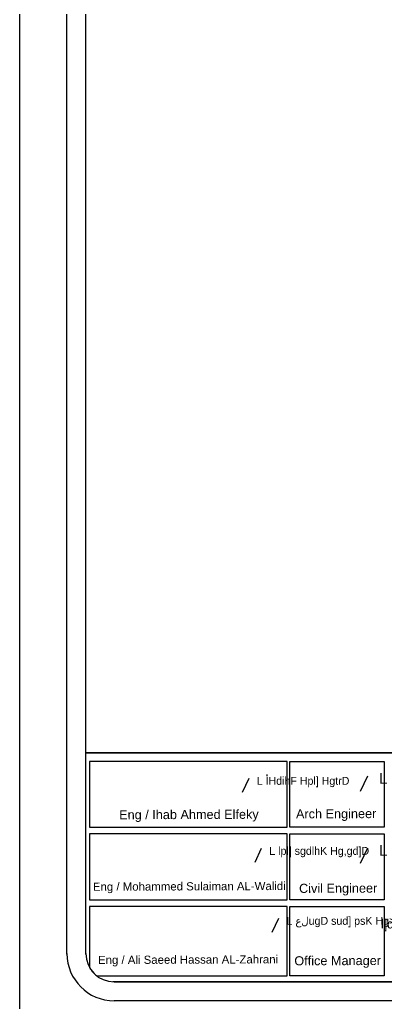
# Model space of a CAD drawing. Header units: inches. Extents: x -1583 to -1389, y -6910 to -6586.
# Drawn here: x -1471.16 to -1457.01, y -6746.59 to -6708.65 of the extents above; entities that cross this region are included whole.
import ezdxf
from ezdxf.enums import TextEntityAlignment as Align

# ---------------------------------------------------------------- set-up
doc = ezdxf.new("R2010")
doc.units = ezdxf.units.IN
doc.header["$MEASUREMENT"] = 0
doc.layers.add('1MUROS', color=10, linetype='Continuous')
doc.layers.add('xyz', color=93, linetype='Continuous')
doc.layers.add('wall', color=7, linetype='Continuous', lineweight=30)
doc.styles.add('A1', font='xarb.shx')
doc.styles.add('Arch_Text_E', font='arial.ttf', dxfattribs={"height": 0.2})

# ---------------------------------------------------------------- blocks, each defined once
blk = doc.blocks.new('kalesh')
at = {"layer": 'Defpoints'}
blk.add_lwpolyline([(3940.958, 559.483), (3987.589, 559.483), (3987.589, 592.346), (3940.958, 592.346)], close=True, dxfattribs=at)
at = {"layer": 'wall'}
for p, q in [((3946.343, 565.815, 0.018), (3946.188, 565.487, 0.018)), ((3946.636, 564.169, 0.018), (3946.481, 563.841, 0.018)), ((3947.041, 562.527, 0.018), (3946.886, 562.198, 0.018))]:
    blk.add_line(p, q, dxfattribs=at)
at = {"layer": 'wall', "color": 5}
for p, q in [((3949.133, 565.873), (3948.962, 565.509)), ((3949.133, 564.182), (3948.962, 563.818))]:
    blk.add_line(p, q, dxfattribs=at)
at = {"layer": 'wall', "color": 55, "true_color": 0x999b37}
blk.add_arc((3943.179, 561.703), 0.666, 209.7058, 232.3257, dxfattribs=at)
at = {"layer": 'xyz', "ltscale": 0.2}
for p, q in [((3942.069, 561.687), (3942.069, 590.126)), ((3942.513, 561.691), (3942.513, 590.126)), ((3984.813, 561.037), (3943.179, 561.037)), ((3984.813, 560.593), (3943.179, 560.593))]:
    blk.add_line(p, q, dxfattribs=at)
for points in [[(3985.48, 561.703), (3985.48, 566.419), (3942.513, 566.419)], [(3942.513, 561.691), (3942.513, 566.419), (3983.966, 566.419)], [(3942.772, 561.176), (3947.243, 561.176), (3947.243, 562.81), (3942.6, 562.81), (3942.6, 561.373)], [(3983.966, 561.038), (3943.146, 561.038)], [(3943.179, 561.037), (3984.846, 561.038)]]:
    blk.add_lwpolyline(points, dxfattribs=at)
for points in [[(3947.243, 566.215), (3942.6, 566.215), (3942.6, 564.668), (3947.243, 564.668)], [(3947.308, 566.215), (3949.527, 566.215), (3949.527, 564.668), (3947.308, 564.668)], [(3947.243, 564.513), (3942.6, 564.513), (3942.6, 562.965), (3947.243, 562.965)], [(3947.308, 564.513), (3949.527, 564.513), (3949.527, 562.965), (3947.308, 562.965)], [(3947.308, 562.81), (3949.527, 562.81), (3949.527, 561.176), (3947.308, 561.176)]]:
    blk.add_lwpolyline(points, close=True, dxfattribs=at)
for radius in [1.11, 0.666]:
    blk.add_arc((3943.179, 561.703), radius, 180, 270, dxfattribs=at)
at = {"layer": '1MUROS', "color": 3, "lineweight": -2, "style": 'Arch_Text_E'}
for s, height, p in [('Eng / Ihab Ahmed Elfeky ', 0.21326, (3943.296, 564.963)), ('Arch Engineer ', 0.21326, (3947.451, 564.984)), ('Eng / Mohammed Sulaiman AL-Walidi ', 0.19193, (3942.68, 563.273)), ('Civil Engineer ', 0.21326, (3947.523, 563.234)), ('Eng / Ali Saeed Hassan AL-Zahrani ', 0.19193, (3942.799, 561.552)), ('Office Manager', 0.21326, (3947.412, 561.532))]:
    blk.add_text(s, height=height, rotation=0.2258, dxfattribs=at).set_placement(p, align=Align.MIDDLE_LEFT)
at = {"layer": 'wall', "style": 'A1'}
for s, p in [('L أHdihF Hpl] HgtrD', (3946.532, 565.667, -0.283)), ('L lpl] sgdlhK Hg,gd]D', (3946.824, 564.021, -0.283)), ('L علugD sud] psK Hg>ivHkD', (3947.229, 562.378, -0.283))]:
    blk.add_text(s, height=0.18671, dxfattribs=at).set_placement(p)
at = {"layer": 'wall', "color": 5, "style": 'A1'}
for s, height, p in [('L lulhvD ', 0.256, (3949.407, 565.691, -0.351)), ('L l_]k_D ', 0.256, (3949.407, 564, -0.351)), ('l]dv hgl:jF ', 0.21762, (3949.447, 562.292, -0.298))]:
    blk.add_text(s, height=height, dxfattribs=at).set_placement(p)

msp = doc.modelspace()

# ---------------------------------------------------------------- block references
at = {"xscale": 1.641842369206234, "yscale": 1.641842369206234, "zscale": 1.641842369206234}
msp.add_blockref('kalesh', (-7941.588, -7666.893), dxfattribs=at)

doc.saveas('drawing.dxf')
